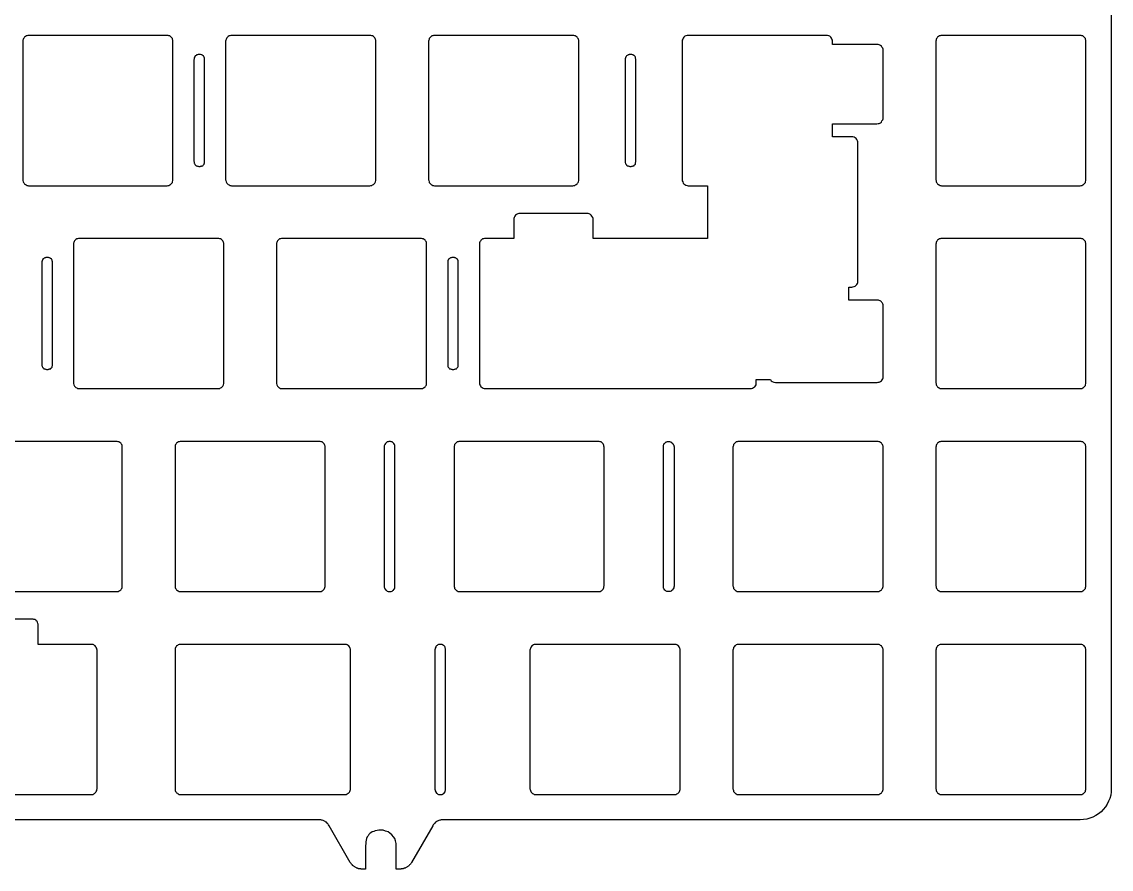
# Model space of a CAD drawing. Extents: x 157 to 462, y -59 to 69.
# Drawn here: x 359.6 to 461.9, y -58.8 to 20.7 of the extents above; entities that cross this region are included whole.
import ezdxf

# ---------------------------------------------------------------- set-up
doc = ezdxf.new("R2010")
doc.units = 0
doc.header["$MEASUREMENT"] = 0
doc.layers.get('0').update_dxf_attribs({"linetype": 'CONTINUOUS'})

msp = doc.modelspace()

# ---------------------------------------------------------------- linework, layer by layer
for points in [[(461.92514, 61.732773), (461.92514, -51.292175), (461.92514, -51.292175), (461.92514, -51.592224), (461.875336, -51.892212), (461.80014, -52.1922), (461.80014, -52.1922), (461.67514, -52.467224), (461.55014, -52.742188), (461.375336, -52.992188), (461.375336, -52.992188), (461.17514, -53.242188), (460.975189, -53.467224), (460.725189, -53.642212), (460.725189, -53.642212), (460.475189, -53.8172), (460.200287, -53.967224), (459.92514, -54.0672), (459.92514, -54.0672), (459.625336, -54.142212), (459.325287, -54.1922), (459.000336, -54.217224), (399.17514, -54.217224), (399.100189, -54.217224), (399.025238, -54.217224), (398.950287, -54.242188), (398.875336, -54.242188), (398.80014, -54.267212), (398.725189, -54.292175), (398.650238, -54.342224), (398.600189, -54.367188), (398.525238, -54.417175), (398.475189, -54.4422), (398.42514, -54.517212), (398.375336, -54.5672), (398.325287, -54.617188), (398.275238, -54.6922), (398.225189, -54.767212), (396.225189, -58.217224), (396.200287, -58.267212), (396.17514, -58.3172), (396.125336, -58.367188), (396.100189, -58.392212), (396.05014, -58.4422), (396.000336, -58.492188), (395.975189, -58.517212), (395.92514, -58.5672), (395.875336, -58.592224), (395.825287, -58.617188), (395.775238, -58.642212), (395.725189, -58.6922), (395.67514, -58.717224), (395.625336, -58.742188), (395.55014, -58.742188), (395.525238, -58.767212), (395.500336, -58.767212), (395.475189, -58.767212), (395.450287, -58.792175), (395.42514, -58.792175), (395.400238, -58.792175), (395.375336, -58.8172), (395.350189, -58.8172), (395.325287, -58.8172), (395.30014, -58.8172), (395.275238, -58.8172), (395.250336, -58.8172), (395.225189, -58.842224), (395.17514, -58.842224), (395.150238, -58.842224), (394.80014, -58.842224), (394.80014, -56.642212)], [(360.275238, 19.407822), (360.200287, 19.407822), (360.125336, 19.382797), (360.125336, 19.382797), (360.05014, 19.357773), (359.975189, 19.307846), (359.975189, 19.307846), (359.900238, 19.257797), (359.850189, 19.182846), (359.850189, 19.182846), (359.80014, 19.107773), (359.775238, 19.032822), (359.775238, 19.032822), (359.750336, 18.957809), (359.725189, 18.857773), (359.725189, 5.857773), (359.725189, 5.857773), (359.750336, 5.782822), (359.775238, 5.682846), (359.775238, 5.682846), (359.80014, 5.607773), (359.850189, 5.532822), (359.850189, 5.532822), (359.900238, 5.482773), (359.975189, 5.407822), (359.975189, 5.407822), (360.05014, 5.382797), (360.125336, 5.332809), (360.125336, 5.332809), (360.200287, 5.332809), (360.275238, 5.307846), (373.275238, 5.307846), (373.275238, 5.307846), (373.375336, 5.332809), (373.450287, 5.332809), (373.450287, 5.332809), (373.525238, 5.382797), (373.600189, 5.407822), (373.600189, 5.407822), (373.67514, 5.482773), (373.725189, 5.532822), (373.725189, 5.532822), (373.775238, 5.607773), (373.80014, 5.682846), (373.80014, 5.682846), (373.825287, 5.782822), (373.825287, 5.857773), (373.825287, 18.857773), (373.825287, 18.857773), (373.825287, 18.957809), (373.80014, 19.032822), (373.80014, 19.032822), (373.775238, 19.107773), (373.725189, 19.182846), (373.725189, 19.182846), (373.67514, 19.257797), (373.600189, 19.307846), (373.600189, 19.307846), (373.525238, 19.357773), (373.450287, 19.382797), (373.450287, 19.382797), (373.375336, 19.407822), (373.275238, 19.407822), (360.275238, 19.407822)], [(379.325287, 19.407822), (379.250336, 19.407822), (379.17514, 19.382797), (379.17514, 19.382797), (379.100189, 19.357773), (379.025238, 19.307846), (379.025238, 19.307846), (378.950287, 19.257797), (378.900238, 19.182846), (378.900238, 19.182846), (378.850189, 19.107773), (378.825287, 19.032822), (378.825287, 19.032822), (378.80014, 18.957809), (378.775238, 18.857773), (378.775238, 5.857773), (378.775238, 5.857773), (378.80014, 5.782822), (378.825287, 5.682846), (378.825287, 5.682846), (378.850189, 5.607773), (378.900238, 5.532822), (378.900238, 5.532822), (378.950287, 5.482773), (379.025238, 5.407822), (379.025238, 5.407822), (379.100189, 5.382797), (379.17514, 5.332809), (379.17514, 5.332809), (379.250336, 5.332809), (379.325287, 5.307846), (392.325287, 5.307846), (392.325287, 5.307846), (392.42514, 5.332809), (392.500336, 5.332809), (392.500336, 5.332809), (392.575287, 5.382797), (392.650238, 5.407822), (392.650238, 5.407822), (392.725189, 5.482773), (392.775238, 5.532822), (392.775238, 5.532822), (392.825287, 5.607773), (392.850189, 5.682846), (392.850189, 5.682846), (392.875336, 5.782822), (392.875336, 5.857773), (392.875336, 18.857773), (392.875336, 18.857773), (392.875336, 18.957809), (392.850189, 19.032822), (392.850189, 19.032822), (392.825287, 19.107773), (392.775238, 19.182846), (392.775238, 19.182846), (392.725189, 19.257797), (392.650238, 19.307846), (392.650238, 19.307846), (392.575287, 19.357773), (392.500336, 19.382797), (392.500336, 19.382797), (392.42514, 19.407822), (392.325287, 19.407822), (379.325287, 19.407822)], [(398.375336, 19.407822), (398.30014, 19.407822), (398.225189, 19.382797), (398.225189, 19.382797), (398.150238, 19.357773), (398.075287, 19.307846), (398.075287, 19.307846), (398.000336, 19.257797), (397.950287, 19.182846), (397.950287, 19.182846), (397.900238, 19.107773), (397.875336, 19.032822), (397.875336, 19.032822), (397.850189, 18.957809), (397.825287, 18.857773), (397.825287, 5.857773), (397.825287, 5.857773), (397.850189, 5.782822), (397.875336, 5.682846), (397.875336, 5.682846), (397.900238, 5.607773), (397.950287, 5.532822), (397.950287, 5.532822), (398.000336, 5.482773), (398.075287, 5.407822), (398.075287, 5.407822), (398.150238, 5.382797), (398.225189, 5.332809), (398.225189, 5.332809), (398.30014, 5.332809), (398.375336, 5.307846), (411.375336, 5.307846), (411.375336, 5.307846), (411.475189, 5.332809), (411.55014, 5.332809), (411.55014, 5.332809), (411.625336, 5.382797), (411.700287, 5.407822), (411.700287, 5.407822), (411.775238, 5.482773), (411.825287, 5.532822), (411.825287, 5.532822), (411.875336, 5.607773), (411.900238, 5.682846), (411.900238, 5.682846), (411.92514, 5.782822), (411.92514, 5.857773), (411.92514, 18.857773), (411.92514, 18.857773), (411.92514, 18.957809), (411.900238, 19.032822), (411.900238, 19.032822), (411.875336, 19.107773), (411.825287, 19.182846), (411.825287, 19.182846), (411.775238, 19.257797), (411.700287, 19.307846), (411.700287, 19.307846), (411.625336, 19.357773), (411.55014, 19.382797), (411.55014, 19.382797), (411.475189, 19.407822), (411.375336, 19.407822), (398.375336, 19.407822)], [(440.500336, -5.942184), (440.500336, -5.867203), (440.475189, -5.792191), (440.475189, -5.792191), (440.450287, -5.717209), (440.400238, -5.642197), (440.400238, -5.642197), (440.350189, -5.592209), (440.30014, -5.542191), (440.30014, -5.542191), (440.225189, -5.492203), (440.150238, -5.467209), (440.150238, -5.467209), (440.075287, -5.442184), (440.000336, -5.442184), (437.275238, -5.442184), (437.275238, -4.217209), (437.575287, -4.217209), (437.575287, -4.217209), (437.67514, -4.192184), (437.775238, -4.167191), (437.775238, -4.167191), (437.875336, -4.117203), (437.975189, -4.042191), (437.975189, -4.042191), (438.05014, -3.967209), (438.100189, -3.867203), (438.100189, -3.867203), (438.125336, -3.767197), (438.125336, -3.667191), (438.125336, 9.332809), (438.125336, 9.332809), (438.125336, 9.432846), (438.100189, 9.532822), (438.100189, 9.532822), (438.05014, 9.632797), (437.975189, 9.732773), (437.975189, 9.732773), (437.875336, 9.807846), (437.775238, 9.857773), (437.775238, 9.857773), (437.67514, 9.882797), (437.575287, 9.882797), (435.750336, 9.882797), (435.750336, 11.107773), (439.92514, 11.107773), (439.92514, 11.107773), (440.05014, 11.132797), (440.150238, 11.157822), (440.150238, 11.157822), (440.250336, 11.207809), (440.350189, 11.282822), (440.350189, 11.282822), (440.400238, 11.382797), (440.475189, 11.482773), (440.475189, 11.482773), (440.500336, 11.582809), (440.500336, 11.682846), (440.500336, 17.982773), (440.500336, 17.982773), (440.500336, 18.107773), (440.475189, 18.207809), (440.475189, 18.207809), (440.400238, 18.307846), (440.350189, 18.407822), (440.350189, 18.407822), (440.250336, 18.457809), (440.150238, 18.532822), (440.150238, 18.532822), (440.05014, 18.557846), (439.92514, 18.557846), (435.750336, 18.557846), (435.750336, 18.857773), (435.750336, 18.857773), (435.750336, 18.957809), (435.700287, 19.057846), (435.700287, 19.057846), (435.650238, 19.157822), (435.600189, 19.257797), (435.600189, 19.257797), (435.500336, 19.332809), (435.400238, 19.382797), (435.400238, 19.382797), (435.30014, 19.407822), (435.200287, 19.407822), (422.200287, 19.407822), (422.200287, 19.407822), (422.100189, 19.407822), (422.000336, 19.382797), (422.000336, 19.382797), (421.900238, 19.332809), (421.80014, 19.257797), (421.80014, 19.257797), (421.750336, 19.157822), (421.700287, 19.057846), (421.700287, 19.057846), (421.650238, 18.957809), (421.650238, 18.857773), (421.650238, 5.857773), (421.650238, 5.857773), (421.650238, 5.757797), (421.700287, 5.657822), (421.700287, 5.657822), (421.750336, 5.557846), (421.80014, 5.482773), (421.80014, 5.482773), (421.900238, 5.407822), (422.000336, 5.357773), (422.000336, 5.357773), (422.100189, 5.332809), (422.200287, 5.307846), (424.025238, 5.307846), (424.025238, 0.357803), (424.025238, 0.357803), (423.250336, 0.357803), (422.42514, 0.357803), (421.575287, 0.357803), (420.67514, 0.357803), (419.725189, 0.357803), (418.750336, 0.357803), (417.725189, 0.357803), (416.67514, 0.357803), (415.575287, 0.357803), (414.450287, 0.357803), (413.275238, 0.357803), (413.275238, 2.107803), (413.275238, 2.107803), (413.275238, 2.232803), (413.250336, 2.332809), (413.250336, 2.332809), (413.17514, 2.432846), (413.100189, 2.532822), (413.100189, 2.532822), (413.025238, 2.607773), (412.92514, 2.657822), (412.92514, 2.657822), (412.825287, 2.682846), (412.700287, 2.682846), (406.400238, 2.682846), (406.400238, 2.682846), (406.30014, 2.682846), (406.200287, 2.657822), (406.200287, 2.657822), (406.100189, 2.607773), (406.000336, 2.532822), (406.000336, 2.532822), (405.92514, 2.432846), (405.875336, 2.332809), (405.875336, 2.332809), (405.850189, 2.232803), (405.825287, 2.107803), (405.825287, 0.357803), (405.825287, 0.357803), (404.700287, 0.357803), (403.575287, 0.357803), (403.575287, 0.357803), (403.450287, 0.357803), (403.325287, 0.357803), (403.325287, 0.357803), (403.30014, 0.357803), (403.250336, 0.357803), (403.250336, 0.357803), (403.200287, 0.357803), (403.150238, 0.357803), (403.150238, 0.357803), (403.075287, 0.357803), (402.975189, 0.332809), (402.975189, 0.332809), (402.950287, 0.332809), (402.900238, 0.307816), (402.900238, 0.307816), (402.875336, 0.282791), (402.825287, 0.257797), (402.825287, 0.257797), (402.80014, 0.232803), (402.750336, 0.182816), (402.750336, 0.182816), (402.725189, 0.157791), (402.700287, 0.107803), (402.700287, 0.107803), (402.650238, 0.032791), (402.625336, -0.042191), (402.625336, -0.042191), (402.600189, -0.117203), (402.600189, -0.192184), (402.600189, -13.192184), (402.600189, -13.192184), (402.600189, -13.292191), (402.650238, -13.392197), (402.650238, -13.392197), (402.700287, -13.492203), (402.750336, -13.567184), (402.750336, -13.567184), (402.850189, -13.642197), (402.950287, -13.692184), (402.950287, -13.692184), (403.05014, -13.717209), (403.150238, -13.742203), (403.150238, -13.742203), (404.67514, -13.742203), (406.125336, -13.742203), (407.575287, -13.742203), (408.950287, -13.742203), (410.30014, -13.742203), (411.600189, -13.742203), (412.875336, -13.742203), (414.100189, -13.742203), (415.275238, -13.742203), (416.42514, -13.742203), (417.525238, -13.742203), (418.575287, -13.742203), (419.600189, -13.742203), (420.575287, -13.742203), (421.500336, -13.742203), (422.400238, -13.742203), (423.250336, -13.742203), (424.05014, -13.742203), (424.825287, -13.742203), (425.55014, -13.742203), (426.250336, -13.742203), (426.900238, -13.742203), (427.500336, -13.742203), (428.05014, -13.742203), (428.05014, -13.742203), (428.05014, -13.742203), (428.150238, -13.717209), (428.250336, -13.692184), (428.250336, -13.692184), (428.350189, -13.642197), (428.450287, -13.567184), (428.450287, -13.567184), (428.525238, -13.492203), (428.575287, -13.392197), (428.575287, -13.392197), (428.600189, -13.292191), (428.600189, -13.192184), (428.600189, -12.892197), (429.92514, -12.892197), (429.92514, -12.892197), (430.000336, -12.992203), (430.100189, -13.067184), (430.100189, -13.067184), (430.250336, -13.142197), (430.400238, -13.167191), (439.950287, -13.167191), (439.950287, -13.167191), (440.05014, -13.142197), (440.150238, -13.117203), (440.150238, -13.117203), (440.250336, -13.067184), (440.350189, -12.992203), (440.350189, -12.992203), (440.42514, -12.917191), (440.475189, -12.817184), (440.475189, -12.817184), (440.500336, -12.717209), (440.500336, -12.617203), (440.500336, -5.942184)], [(446.000336, 19.407822), (445.92514, 19.407822), (445.850189, 19.382797), (445.850189, 19.382797), (445.775238, 19.357773), (445.700287, 19.307846), (445.700287, 19.307846), (445.625336, 19.257797), (445.575287, 19.182846), (445.575287, 19.182846), (445.525238, 19.107773), (445.500336, 19.032822), (445.500336, 19.032822), (445.475189, 18.957809), (445.450287, 18.857773), (445.450287, 5.857773), (445.450287, 5.857773), (445.475189, 5.782822), (445.500336, 5.682846), (445.500336, 5.682846), (445.525238, 5.607773), (445.575287, 5.532822), (445.575287, 5.532822), (445.625336, 5.482773), (445.700287, 5.407822), (445.700287, 5.407822), (445.775238, 5.382797), (445.850189, 5.332809), (445.850189, 5.332809), (445.92514, 5.332809), (446.000336, 5.307846), (459.000336, 5.307846), (459.000336, 5.307846), (459.100189, 5.332809), (459.17514, 5.332809), (459.17514, 5.332809), (459.250336, 5.382797), (459.325287, 5.407822), (459.325287, 5.407822), (459.400238, 5.482773), (459.450287, 5.532822), (459.450287, 5.532822), (459.500336, 5.607773), (459.525238, 5.682846), (459.525238, 5.682846), (459.55014, 5.782822), (459.55014, 5.857773), (459.55014, 18.857773), (459.55014, 18.857773), (459.55014, 18.957809), (459.525238, 19.032822), (459.525238, 19.032822), (459.500336, 19.107773), (459.450287, 19.182846), (459.450287, 19.182846), (459.400238, 19.257797), (459.325287, 19.307846), (459.325287, 19.307846), (459.250336, 19.357773), (459.17514, 19.382797), (459.17514, 19.382797), (459.100189, 19.407822), (459.000336, 19.407822), (446.000336, 19.407822)], [(376.80014, 17.107773), (376.80014, 17.182846), (376.80014, 17.232773), (376.80014, 17.282822), (376.775238, 17.357773), (376.750336, 17.382797), (376.725189, 17.432846), (376.700287, 17.482773), (376.67514, 17.507797), (376.625336, 17.532822), (376.600189, 17.557846), (376.55014, 17.582809), (376.500336, 17.582809), (376.42514, 17.607773), (376.375336, 17.607773), (376.30014, 17.607773), (376.250336, 17.607773), (376.200287, 17.607773), (376.125336, 17.582809), (376.075287, 17.582809), (376.025238, 17.557846), (376.000336, 17.532822), (375.950287, 17.507797), (375.92514, 17.482773), (375.900238, 17.432846), (375.875336, 17.382797), (375.850189, 17.357773), (375.825287, 17.282822), (375.825287, 17.232773), (375.825287, 17.182846), (375.80014, 17.107773), (375.80014, 16.482773), (375.80014, 15.857773), (375.80014, 15.207809), (375.80014, 14.582809), (375.80014, 13.957809), (375.80014, 13.307846), (375.80014, 12.682846), (375.80014, 12.057846), (375.80014, 11.407822), (375.80014, 10.782822), (375.80014, 10.157822), (375.80014, 9.507797), (375.80014, 8.882797), (375.80014, 8.257797), (375.80014, 7.607773), (375.825287, 7.557846), (375.825287, 7.482773), (375.825287, 7.432846), (375.850189, 7.382797), (375.875336, 7.332809), (375.900238, 7.282822), (375.92514, 7.257797), (375.950287, 7.232773), (376.000336, 7.182846), (376.025238, 7.182846), (376.075287, 7.157822), (376.125336, 7.132797), (376.200287, 7.132797), (376.250336, 7.107773), (376.30014, 7.107773), (376.375336, 7.107773), (376.42514, 7.132797), (376.500336, 7.132797), (376.55014, 7.157822), (376.600189, 7.182846), (376.625336, 7.182846), (376.67514, 7.232773), (376.700287, 7.257797), (376.725189, 7.282822), (376.750336, 7.332809), (376.775238, 7.382797), (376.80014, 7.432846), (376.80014, 7.482773), (376.80014, 7.557846), (376.80014, 7.607773), (376.80014, 8.257797), (376.80014, 8.882797), (376.80014, 9.507797), (376.80014, 10.157822), (376.80014, 10.782822), (376.80014, 11.407822), (376.80014, 12.057846), (376.80014, 12.682846), (376.80014, 13.307846), (376.80014, 13.957809), (376.80014, 14.582809), (376.80014, 15.207809), (376.80014, 15.857773), (376.80014, 16.482773), (376.80014, 17.107773)], [(417.30014, 17.107773), (417.30014, 17.182846), (417.275238, 17.232773), (417.275238, 17.282822), (417.250336, 17.357773), (417.250336, 17.382797), (417.225189, 17.432846), (417.17514, 17.482773), (417.150238, 17.507797), (417.125336, 17.532822), (417.075287, 17.557846), (417.025238, 17.582809), (416.975189, 17.582809), (416.92514, 17.607773), (416.850189, 17.607773), (416.80014, 17.607773), (416.725189, 17.607773), (416.67514, 17.607773), (416.625336, 17.582809), (416.575287, 17.582809), (416.525238, 17.557846), (416.475189, 17.532822), (416.42514, 17.507797), (416.400238, 17.482773), (416.375336, 17.432846), (416.350189, 17.382797), (416.325287, 17.357773), (416.325287, 17.282822), (416.30014, 17.232773), (416.30014, 17.182846), (416.30014, 17.107773), (416.30014, 16.482773), (416.30014, 15.857773), (416.30014, 15.207809), (416.30014, 14.582809), (416.30014, 13.957809), (416.30014, 13.307846), (416.30014, 12.682846), (416.30014, 12.057846), (416.30014, 11.407822), (416.30014, 10.782822), (416.30014, 10.157822), (416.30014, 9.507797), (416.30014, 8.882797), (416.30014, 8.257797), (416.30014, 7.607773), (416.30014, 7.557846), (416.30014, 7.482773), (416.325287, 7.432846), (416.325287, 7.382797), (416.350189, 7.332809), (416.375336, 7.282822), (416.400238, 7.257797), (416.42514, 7.232773), (416.475189, 7.182846), (416.525238, 7.182846), (416.575287, 7.157822), (416.625336, 7.132797), (416.67514, 7.132797), (416.725189, 7.107773), (416.80014, 7.107773), (416.850189, 7.107773), (416.92514, 7.132797), (416.975189, 7.132797), (417.025238, 7.157822), (417.075287, 7.182846), (417.125336, 7.182846), (417.150238, 7.232773), (417.17514, 7.257797), (417.225189, 7.282822), (417.250336, 7.332809), (417.250336, 7.382797), (417.275238, 7.432846), (417.275238, 7.482773), (417.30014, 7.557846), (417.30014, 7.607773), (417.30014, 8.257797), (417.30014, 8.882797), (417.30014, 9.507797), (417.30014, 10.157822), (417.30014, 10.782822), (417.30014, 11.407822), (417.30014, 12.057846), (417.30014, 12.682846), (417.30014, 13.307846), (417.30014, 13.957809), (417.30014, 14.582809), (417.30014, 15.207809), (417.30014, 15.857773), (417.30014, 16.482773), (417.30014, 17.107773)], [(365.05014, 0.357803), (364.975189, 0.357803), (364.875336, 0.332809), (364.875336, 0.332809), (364.80014, 0.307816), (364.725189, 0.257797), (364.725189, 0.257797), (364.650238, 0.207809), (364.600189, 0.132797), (364.600189, 0.132797), (364.55014, 0.057816), (364.525238, -0.017197), (364.525238, -0.017197), (364.500336, -0.092209), (364.500336, -0.192184), (364.500336, -13.192184), (364.500336, -13.192184), (364.500336, -13.267197), (364.525238, -13.367203), (364.525238, -13.367203), (364.55014, -13.442184), (364.600189, -13.517197), (364.600189, -13.517197), (364.650238, -13.567184), (364.725189, -13.642197), (364.725189, -13.642197), (364.80014, -13.667191), (364.875336, -13.717209), (364.875336, -13.717209), (364.975189, -13.717209), (365.05014, -13.742203), (378.05014, -13.742203), (378.05014, -13.742203), (378.125336, -13.717209), (378.225189, -13.717209), (378.225189, -13.717209), (378.30014, -13.667191), (378.375336, -13.642197), (378.375336, -13.642197), (378.450287, -13.567184), (378.500336, -13.517197), (378.500336, -13.517197), (378.55014, -13.442184), (378.575287, -13.367203), (378.575287, -13.367203), (378.600189, -13.267197), (378.600189, -13.192184), (378.600189, -0.192184), (378.600189, -0.192184), (378.600189, -0.092209), (378.575287, -0.017197), (378.575287, -0.017197), (378.55014, 0.057816), (378.500336, 0.132797), (378.500336, 0.132797), (378.450287, 0.207809), (378.375336, 0.257797), (378.375336, 0.257797), (378.30014, 0.307816), (378.225189, 0.332809), (378.225189, 0.332809), (378.125336, 0.357803), (378.05014, 0.357803), (365.05014, 0.357803)], [(384.100189, 0.357803), (384.025238, 0.357803), (383.92514, 0.332809), (383.92514, 0.332809), (383.850189, 0.307816), (383.775238, 0.257797), (383.775238, 0.257797), (383.700287, 0.207809), (383.650238, 0.132797), (383.650238, 0.132797), (383.600189, 0.057816), (383.575287, -0.017197), (383.575287, -0.017197), (383.55014, -0.092209), (383.55014, -0.192184), (383.55014, -13.192184), (383.55014, -13.192184), (383.55014, -13.267197), (383.575287, -13.367203), (383.575287, -13.367203), (383.600189, -13.442184), (383.650238, -13.517197), (383.650238, -13.517197), (383.700287, -13.567184), (383.775238, -13.642197), (383.775238, -13.642197), (383.850189, -13.667191), (383.92514, -13.717209), (383.92514, -13.717209), (384.025238, -13.717209), (384.100189, -13.742203), (397.100189, -13.742203), (397.100189, -13.742203), (397.17514, -13.717209), (397.275238, -13.717209), (397.275238, -13.717209), (397.350189, -13.667191), (397.42514, -13.642197), (397.42514, -13.642197), (397.500336, -13.567184), (397.55014, -13.517197), (397.55014, -13.517197), (397.600189, -13.442184), (397.625336, -13.367203), (397.625336, -13.367203), (397.650238, -13.267197), (397.650238, -13.192184), (397.650238, -0.192184), (397.650238, -0.192184), (397.650238, -0.092209), (397.625336, -0.017197), (397.625336, -0.017197), (397.600189, 0.057816), (397.55014, 0.132797), (397.55014, 0.132797), (397.500336, 0.207809), (397.42514, 0.257797), (397.42514, 0.257797), (397.350189, 0.307816), (397.275238, 0.332809), (397.275238, 0.332809), (397.17514, 0.357803), (397.100189, 0.357803), (384.100189, 0.357803)], [(446.000336, 0.357803), (445.92514, 0.357803), (445.850189, 0.332809), (445.850189, 0.332809), (445.775238, 0.307816), (445.700287, 0.257797), (445.700287, 0.257797), (445.625336, 0.207809), (445.575287, 0.132797), (445.575287, 0.132797), (445.525238, 0.057816), (445.500336, -0.017197), (445.500336, -0.017197), (445.475189, -0.092209), (445.450287, -0.192184), (445.450287, -13.192184), (445.450287, -13.192184), (445.475189, -13.267197), (445.500336, -13.367203), (445.500336, -13.367203), (445.525238, -13.442184), (445.575287, -13.517197), (445.575287, -13.517197), (445.625336, -13.567184), (445.700287, -13.642197), (445.700287, -13.642197), (445.775238, -13.667191), (445.850189, -13.717209), (445.850189, -13.717209), (445.92514, -13.717209), (446.000336, -13.742203), (459.000336, -13.742203), (459.000336, -13.742203), (459.100189, -13.717209), (459.17514, -13.717209), (459.17514, -13.717209), (459.250336, -13.667191), (459.325287, -13.642197), (459.325287, -13.642197), (459.400238, -13.567184), (459.450287, -13.517197), (459.450287, -13.517197), (459.500336, -13.442184), (459.525238, -13.367203), (459.525238, -13.367203), (459.55014, -13.267197), (459.55014, -13.192184), (459.55014, -0.192184), (459.55014, -0.192184), (459.55014, -0.092209), (459.525238, -0.017197), (459.525238, -0.017197), (459.500336, 0.057816), (459.450287, 0.132797), (459.450287, 0.132797), (459.400238, 0.207809), (459.325287, 0.257797), (459.325287, 0.257797), (459.250336, 0.307816), (459.17514, 0.332809), (459.17514, 0.332809), (459.100189, 0.357803), (459.000336, 0.357803), (446.000336, 0.357803)], [(362.525238, -1.942184), (362.525238, -1.867203), (362.525238, -1.817184), (362.500336, -1.767197), (362.500336, -1.692184), (362.475189, -1.667191), (362.450287, -1.617203), (362.42514, -1.567184), (362.375336, -1.542191), (362.350189, -1.517197), (362.30014, -1.492203), (362.250336, -1.467209), (362.200287, -1.467209), (362.150238, -1.442184), (362.100189, -1.442184), (362.025238, -1.442184), (361.950287, -1.442184), (361.900238, -1.442184), (361.850189, -1.467209), (361.80014, -1.467209), (361.750336, -1.492203), (361.700287, -1.517197), (361.67514, -1.542191), (361.625336, -1.567184), (361.600189, -1.617203), (361.575287, -1.667191), (361.55014, -1.692184), (361.55014, -1.767197), (361.525238, -1.817184), (361.525238, -1.867203), (361.525238, -1.942184), (361.525238, -2.567184), (361.525238, -3.192184), (361.525238, -3.842209), (361.525238, -4.467209), (361.525238, -5.092209), (361.525238, -5.742203), (361.525238, -6.367203), (361.525238, -6.992203), (361.525238, -7.642197), (361.525238, -8.267197), (361.525238, -8.892197), (361.525238, -9.542191), (361.525238, -10.167191), (361.525238, -10.792191), (361.525238, -11.442184), (361.525238, -11.492203), (361.525238, -11.567184), (361.55014, -11.617203), (361.55014, -11.667191), (361.575287, -11.717209), (361.600189, -11.767197), (361.625336, -11.792191), (361.67514, -11.817184), (361.700287, -11.867203), (361.750336, -11.867203), (361.80014, -11.892197), (361.850189, -11.917191), (361.900238, -11.917191), (361.950287, -11.942184), (362.025238, -11.942184), (362.100189, -11.942184), (362.150238, -11.917191), (362.200287, -11.917191), (362.250336, -11.892197), (362.30014, -11.867203), (362.350189, -11.867203), (362.375336, -11.817184), (362.42514, -11.792191), (362.450287, -11.767197), (362.475189, -11.717209), (362.500336, -11.667191), (362.500336, -11.617203), (362.525238, -11.567184), (362.525238, -11.492203), (362.525238, -11.442184), (362.525238, -10.792191), (362.525238, -10.167191), (362.525238, -9.542191), (362.525238, -8.892197), (362.525238, -8.267197), (362.525238, -7.642197), (362.525238, -6.992203), (362.525238, -6.367203), (362.525238, -5.742203), (362.525238, -5.092209), (362.525238, -4.467209), (362.525238, -3.842209), (362.525238, -3.192184), (362.525238, -2.567184), (362.525238, -1.942184)], [(400.625336, -1.942184), (400.625336, -1.867203), (400.625336, -1.817184), (400.600189, -1.767197), (400.600189, -1.692184), (400.575287, -1.667191), (400.55014, -1.617203), (400.525238, -1.567184), (400.475189, -1.542191), (400.450287, -1.517197), (400.400238, -1.492203), (400.350189, -1.467209), (400.30014, -1.467209), (400.250336, -1.442184), (400.200287, -1.442184), (400.125336, -1.442184), (400.05014, -1.442184), (400.000336, -1.442184), (399.950287, -1.467209), (399.900238, -1.467209), (399.850189, -1.492203), (399.80014, -1.517197), (399.775238, -1.542191), (399.725189, -1.567184), (399.700287, -1.617203), (399.67514, -1.667191), (399.650238, -1.692184), (399.650238, -1.767197), (399.625336, -1.817184), (399.625336, -1.867203), (399.625336, -1.942184), (399.625336, -2.567184), (399.625336, -3.192184), (399.625336, -3.842209), (399.625336, -4.467209), (399.625336, -5.092209), (399.625336, -5.742203), (399.625336, -6.367203), (399.625336, -6.992203), (399.625336, -7.642197), (399.625336, -8.267197), (399.625336, -8.892197), (399.625336, -9.542191), (399.625336, -10.167191), (399.625336, -10.792191), (399.625336, -11.442184), (399.625336, -11.492203), (399.625336, -11.567184), (399.650238, -11.617203), (399.650238, -11.667191), (399.67514, -11.717209), (399.700287, -11.767197), (399.725189, -11.792191), (399.775238, -11.817184), (399.80014, -11.867203), (399.850189, -11.867203), (399.900238, -11.892197), (399.950287, -11.917191), (400.000336, -11.917191), (400.05014, -11.942184), (400.125336, -11.942184), (400.200287, -11.942184), (400.250336, -11.917191), (400.30014, -11.917191), (400.350189, -11.892197), (400.400238, -11.867203), (400.450287, -11.867203), (400.475189, -11.817184), (400.525238, -11.792191), (400.55014, -11.767197), (400.575287, -11.717209), (400.600189, -11.667191), (400.600189, -11.617203), (400.625336, -11.567184), (400.625336, -11.492203), (400.625336, -11.442184), (400.625336, -10.792191), (400.625336, -10.167191), (400.625336, -9.542191), (400.625336, -8.892197), (400.625336, -8.267197), (400.625336, -7.642197), (400.625336, -6.992203), (400.625336, -6.367203), (400.625336, -5.742203), (400.625336, -5.092209), (400.625336, -4.467209), (400.625336, -3.842209), (400.625336, -3.192184), (400.625336, -2.567184), (400.625336, -1.942184)], [(355.525238, -32.792191), (368.525238, -32.792191), (368.525238, -32.792191), (368.600189, -32.767197), (368.700287, -32.767197), (368.700287, -32.767197), (368.775238, -32.717209), (368.850189, -32.692184), (368.850189, -32.692184), (368.92514, -32.617203), (368.975189, -32.567184), (368.975189, -32.567184), (369.025238, -32.492203), (369.05014, -32.417191), (369.05014, -32.417191), (369.075287, -32.317184), (369.075287, -32.242203), (369.075287, -19.242203), (369.075287, -19.242203), (369.075287, -19.142197), (369.05014, -19.067184), (369.05014, -19.067184), (369.025238, -18.992203), (368.975189, -18.917191), (368.975189, -18.917191), (368.92514, -18.842209), (368.850189, -18.792191), (368.850189, -18.792191), (368.775238, -18.742203), (368.700287, -18.717209), (368.700287, -18.717209), (368.600189, -18.692184), (368.525238, -18.692184), (355.525238, -18.692184)], [(374.575287, -18.692184), (374.500336, -18.692184), (374.400238, -18.717209), (374.400238, -18.717209), (374.325287, -18.742203), (374.250336, -18.792191), (374.250336, -18.792191), (374.17514, -18.842209), (374.125336, -18.917191), (374.125336, -18.917191), (374.075287, -18.992203), (374.05014, -19.067184), (374.05014, -19.067184), (374.025238, -19.142197), (374.025238, -19.242203), (374.025238, -32.242203), (374.025238, -32.242203), (374.025238, -32.317184), (374.05014, -32.417191), (374.05014, -32.417191), (374.075287, -32.492203), (374.125336, -32.567184), (374.125336, -32.567184), (374.17514, -32.617203), (374.250336, -32.692184), (374.250336, -32.692184), (374.325287, -32.717209), (374.400238, -32.767197), (374.400238, -32.767197), (374.500336, -32.767197), (374.575287, -32.792191), (387.575287, -32.792191), (387.575287, -32.792191), (387.650238, -32.767197), (387.750336, -32.767197), (387.750336, -32.767197), (387.825287, -32.717209), (387.900238, -32.692184), (387.900238, -32.692184), (387.975189, -32.617203), (388.025238, -32.567184), (388.025238, -32.567184), (388.075287, -32.492203), (388.100189, -32.417191), (388.100189, -32.417191), (388.125336, -32.317184), (388.125336, -32.242203), (388.125336, -19.242203), (388.125336, -19.242203), (388.125336, -19.142197), (388.100189, -19.067184), (388.100189, -19.067184), (388.075287, -18.992203), (388.025238, -18.917191), (388.025238, -18.917191), (387.975189, -18.842209), (387.900238, -18.792191), (387.900238, -18.792191), (387.825287, -18.742203), (387.750336, -18.717209), (387.750336, -18.717209), (387.650238, -18.692184), (387.575287, -18.692184), (374.575287, -18.692184)], [(393.67514, -32.292191), (393.67514, -32.367203), (393.700287, -32.442184), (393.700287, -32.442184), (393.725189, -32.517197), (393.775238, -32.567184), (393.775238, -32.567184), (393.825287, -32.642197), (393.875336, -32.692184), (393.875336, -32.692184), (393.950287, -32.742203), (394.025238, -32.767197), (394.025238, -32.767197), (394.100189, -32.767197), (394.17514, -32.792191), (394.17514, -32.792191), (394.250336, -32.767197), (394.325287, -32.767197), (394.325287, -32.767197), (394.400238, -32.742203), (394.475189, -32.692184), (394.475189, -32.692184), (394.525238, -32.642197), (394.575287, -32.567184), (394.575287, -32.567184), (394.625336, -32.517197), (394.650238, -32.442184), (394.650238, -32.442184), (394.67514, -32.367203), (394.67514, -32.292191), (394.67514, -19.192184), (394.67514, -19.192184), (394.67514, -19.117203), (394.650238, -19.042191), (394.650238, -19.042191), (394.625336, -18.967209), (394.575287, -18.892197), (394.575287, -18.892197), (394.525238, -18.842209), (394.475189, -18.792191), (394.475189, -18.792191), (394.400238, -18.742203), (394.325287, -18.717209), (394.325287, -18.717209), (394.250336, -18.692184), (394.17514, -18.692184), (394.17514, -18.692184), (394.100189, -18.692184), (394.025238, -18.717209), (394.025238, -18.717209), (393.950287, -18.742203), (393.875336, -18.792191), (393.875336, -18.792191), (393.825287, -18.842209), (393.775238, -18.892197), (393.775238, -18.892197), (393.725189, -18.967209), (393.700287, -19.042191), (393.700287, -19.042191), (393.67514, -19.117203), (393.67514, -19.192184), (393.67514, -32.292191)], [(400.775238, -18.692184), (400.67514, -18.692184), (400.600189, -18.717209), (400.600189, -18.717209), (400.525238, -18.742203), (400.450287, -18.792191), (400.450287, -18.792191), (400.375336, -18.842209), (400.325287, -18.917191), (400.325287, -18.917191), (400.275238, -18.992203), (400.250336, -19.067184), (400.250336, -19.067184), (400.225189, -19.142197), (400.225189, -19.242203), (400.225189, -32.242203), (400.225189, -32.242203), (400.225189, -32.317184), (400.250336, -32.417191), (400.250336, -32.417191), (400.275238, -32.492203), (400.325287, -32.567184), (400.325287, -32.567184), (400.375336, -32.617203), (400.450287, -32.692184), (400.450287, -32.692184), (400.525238, -32.717209), (400.600189, -32.767197), (400.600189, -32.767197), (400.67514, -32.767197), (400.775238, -32.792191), (413.775238, -32.792191), (413.775238, -32.792191), (413.850189, -32.767197), (413.950287, -32.767197), (413.950287, -32.767197), (414.025238, -32.717209), (414.100189, -32.692184), (414.100189, -32.692184), (414.150238, -32.617203), (414.225189, -32.567184), (414.225189, -32.567184), (414.250336, -32.492203), (414.30014, -32.417191), (414.30014, -32.417191), (414.30014, -32.317184), (414.325287, -32.242203), (414.325287, -19.242203), (414.325287, -19.242203), (414.30014, -19.142197), (414.30014, -19.067184), (414.30014, -19.067184), (414.250336, -18.992203), (414.225189, -18.917191), (414.225189, -18.917191), (414.150238, -18.842209), (414.100189, -18.792191), (414.100189, -18.792191), (414.025238, -18.742203), (413.950287, -18.717209), (413.950287, -18.717209), (413.850189, -18.692184), (413.775238, -18.692184), (400.775238, -18.692184)], [(420.875336, -32.292191), (420.850189, -32.367203), (420.850189, -32.442184), (420.850189, -32.442184), (420.80014, -32.517197), (420.775238, -32.567184), (420.775238, -32.567184), (420.725189, -32.642197), (420.650238, -32.692184), (420.650238, -32.692184), (420.600189, -32.742203), (420.525238, -32.767197), (420.525238, -32.767197), (420.450287, -32.767197), (420.375336, -32.792191), (420.375336, -32.792191), (420.275238, -32.767197), (420.200287, -32.767197), (420.200287, -32.767197), (420.150238, -32.742203), (420.075287, -32.692184), (420.075287, -32.692184), (420.000336, -32.642197), (419.950287, -32.567184), (419.950287, -32.567184), (419.92514, -32.517197), (419.900238, -32.442184), (419.900238, -32.442184), (419.875336, -32.367203), (419.875336, -32.292191), (419.875336, -19.192184), (419.875336, -19.192184), (419.875336, -19.117203), (419.900238, -19.042191), (419.900238, -19.042191), (419.92514, -18.967209), (419.950287, -18.892197), (419.950287, -18.892197), (420.000336, -18.842209), (420.075287, -18.792191), (420.075287, -18.792191), (420.150238, -18.742203), (420.200287, -18.717209), (420.200287, -18.717209), (420.275238, -18.692184), (420.375336, -18.692184), (420.375336, -18.692184), (420.450287, -18.692184), (420.525238, -18.717209), (420.525238, -18.717209), (420.600189, -18.742203), (420.650238, -18.792191), (420.650238, -18.792191), (420.725189, -18.842209), (420.775238, -18.892197), (420.775238, -18.892197), (420.80014, -18.967209), (420.850189, -19.042191), (420.850189, -19.042191), (420.850189, -19.117203), (420.875336, -19.192184), (420.875336, -32.292191)], [(426.950287, -18.692184), (426.875336, -18.692184), (426.80014, -18.717209), (426.80014, -18.717209), (426.725189, -18.742203), (426.650238, -18.792191), (426.650238, -18.792191), (426.575287, -18.842209), (426.525238, -18.917191), (426.525238, -18.917191), (426.475189, -18.992203), (426.450287, -19.067184), (426.450287, -19.067184), (426.42514, -19.142197), (426.400238, -19.242203), (426.400238, -32.242203), (426.400238, -32.242203), (426.42514, -32.317184), (426.450287, -32.417191), (426.450287, -32.417191), (426.475189, -32.492203), (426.525238, -32.567184), (426.525238, -32.567184), (426.575287, -32.617203), (426.650238, -32.692184), (426.650238, -32.692184), (426.725189, -32.717209), (426.80014, -32.767197), (426.80014, -32.767197), (426.875336, -32.767197), (426.950287, -32.792191), (439.950287, -32.792191), (439.950287, -32.792191), (440.05014, -32.767197), (440.125336, -32.767197), (440.125336, -32.767197), (440.200287, -32.717209), (440.275238, -32.692184), (440.275238, -32.692184), (440.350189, -32.617203), (440.400238, -32.567184), (440.400238, -32.567184), (440.450287, -32.492203), (440.475189, -32.417191), (440.475189, -32.417191), (440.500336, -32.317184), (440.500336, -32.242203), (440.500336, -19.242203), (440.500336, -19.242203), (440.500336, -19.142197), (440.475189, -19.067184), (440.475189, -19.067184), (440.450287, -18.992203), (440.400238, -18.917191), (440.400238, -18.917191), (440.350189, -18.842209), (440.275238, -18.792191), (440.275238, -18.792191), (440.200287, -18.742203), (440.125336, -18.717209), (440.125336, -18.717209), (440.05014, -18.692184), (439.950287, -18.692184), (426.950287, -18.692184)], [(446.000336, -18.692184), (445.92514, -18.692184), (445.850189, -18.717209), (445.850189, -18.717209), (445.775238, -18.742203), (445.700287, -18.792191), (445.700287, -18.792191), (445.625336, -18.842209), (445.575287, -18.917191), (445.575287, -18.917191), (445.525238, -18.992203), (445.500336, -19.067184), (445.500336, -19.067184), (445.475189, -19.142197), (445.450287, -19.242203), (445.450287, -32.242203), (445.450287, -32.242203), (445.475189, -32.317184), (445.500336, -32.417191), (445.500336, -32.417191), (445.525238, -32.492203), (445.575287, -32.567184), (445.575287, -32.567184), (445.625336, -32.617203), (445.700287, -32.692184), (445.700287, -32.692184), (445.775238, -32.717209), (445.850189, -32.767197), (445.850189, -32.767197), (445.92514, -32.767197), (446.000336, -32.792191), (459.000336, -32.792191), (459.000336, -32.792191), (459.100189, -32.767197), (459.17514, -32.767197), (459.17514, -32.767197), (459.250336, -32.717209), (459.325287, -32.692184), (459.325287, -32.692184), (459.400238, -32.617203), (459.450287, -32.567184), (459.450287, -32.567184), (459.500336, -32.492203), (459.525238, -32.417191), (459.525238, -32.417191), (459.55014, -32.317184), (459.55014, -32.242203), (459.55014, -19.242203), (459.55014, -19.242203), (459.55014, -19.142197), (459.525238, -19.067184), (459.525238, -19.067184), (459.500336, -18.992203), (459.450287, -18.917191), (459.450287, -18.917191), (459.400238, -18.842209), (459.325287, -18.792191), (459.325287, -18.792191), (459.250336, -18.742203), (459.17514, -18.717209), (459.17514, -18.717209), (459.100189, -18.692184), (459.000336, -18.692184), (446.000336, -18.692184)], [(353.150238, -51.842224), (366.150238, -51.842224), (366.150238, -51.842224), (366.225189, -51.8172), (366.325287, -51.8172), (366.325287, -51.8172), (366.400238, -51.767212), (366.475189, -51.742188), (366.475189, -51.742188), (366.525238, -51.667175), (366.600189, -51.617188), (366.600189, -51.617188), (366.625336, -51.542175), (366.67514, -51.467224), (366.67514, -51.467224), (366.67514, -51.367188), (366.700287, -51.292175), (366.700287, -38.292191), (366.700287, -38.292191), (366.67514, -38.192184), (366.67514, -38.117203), (366.67514, -38.117203), (366.625336, -38.042191), (366.600189, -37.967209), (366.600189, -37.967209), (366.525238, -37.892197), (366.475189, -37.842209), (366.475189, -37.842209), (366.400238, -37.792191), (366.325287, -37.767197), (366.325287, -37.767197), (366.225189, -37.742203), (366.150238, -37.742203), (361.17514, -37.742203), (361.17514, -35.942184), (361.17514, -35.942184), (361.17514, -35.842209), (361.150238, -35.767197), (361.150238, -35.767197), (361.125336, -35.667191), (361.075287, -35.592209), (361.075287, -35.592209), (361.000336, -35.517197), (360.950287, -35.467209), (360.950287, -35.467209), (360.875336, -35.417191), (360.775238, -35.392197), (360.775238, -35.392197), (360.700287, -35.367203), (360.600189, -35.367203), (354.30014, -35.367203)], [(374.575287, -37.742203), (374.500336, -37.742203), (374.400238, -37.767197), (374.400238, -37.767197), (374.325287, -37.792191), (374.250336, -37.842209), (374.250336, -37.842209), (374.17514, -37.892197), (374.125336, -37.967209), (374.125336, -37.967209), (374.075287, -38.042191), (374.05014, -38.117203), (374.05014, -38.117203), (374.025238, -38.192184), (374.025238, -38.292191), (374.025238, -51.292175), (374.025238, -51.292175), (374.025238, -51.367188), (374.05014, -51.4422), (374.05014, -51.4422), (374.075287, -51.542175), (374.125336, -51.617188), (374.125336, -51.617188), (374.17514, -51.667175), (374.250336, -51.717224), (374.250336, -51.717224), (374.325287, -51.767212), (374.400238, -51.8172), (374.400238, -51.8172), (374.500336, -51.8172), (374.575287, -51.842224), (389.950287, -51.842224), (389.950287, -51.842224), (390.05014, -51.8172), (390.125336, -51.8172), (390.125336, -51.8172), (390.200287, -51.767212), (390.275238, -51.717224), (390.275238, -51.717224), (390.350189, -51.667175), (390.400238, -51.617188), (390.400238, -51.617188), (390.450287, -51.542175), (390.475189, -51.4422), (390.475189, -51.4422), (390.500336, -51.367188), (390.500336, -51.292175), (390.500336, -38.292191), (390.500336, -38.292191), (390.500336, -38.192184), (390.475189, -38.117203), (390.475189, -38.117203), (390.450287, -38.042191), (390.400238, -37.967209), (390.400238, -37.967209), (390.350189, -37.892197), (390.275238, -37.842209), (390.275238, -37.842209), (390.200287, -37.792191), (390.125336, -37.767197), (390.125336, -37.767197), (390.05014, -37.742203), (389.950287, -37.742203), (374.575287, -37.742203)], [(398.42514, -51.342224), (398.450287, -51.417175), (398.450287, -51.492188), (398.450287, -51.492188), (398.500336, -51.5672), (398.525238, -51.617188), (398.525238, -51.617188), (398.575287, -51.6922), (398.650238, -51.742188), (398.650238, -51.742188), (398.700287, -51.792175), (398.775238, -51.8172), (398.775238, -51.8172), (398.850189, -51.8172), (398.92514, -51.842224), (398.92514, -51.842224), (399.000336, -51.8172), (399.100189, -51.8172), (399.100189, -51.8172), (399.150238, -51.792175), (399.225189, -51.742188), (399.225189, -51.742188), (399.30014, -51.6922), (399.350189, -51.617188), (399.350189, -51.617188), (399.375336, -51.5672), (399.400238, -51.492188), (399.400238, -51.492188), (399.42514, -51.417175), (399.42514, -51.342224), (399.42514, -38.242203), (399.42514, -38.242203), (399.42514, -38.167191), (399.400238, -38.092209), (399.400238, -38.092209), (399.375336, -38.017197), (399.350189, -37.942184), (399.350189, -37.942184), (399.30014, -37.892197), (399.225189, -37.842209), (399.225189, -37.842209), (399.150238, -37.792191), (399.100189, -37.767197), (399.100189, -37.767197), (399.000336, -37.742203), (398.92514, -37.742203), (398.92514, -37.742203), (398.850189, -37.742203), (398.775238, -37.767197), (398.775238, -37.767197), (398.700287, -37.792191), (398.650238, -37.842209), (398.650238, -37.842209), (398.575287, -37.892197), (398.525238, -37.942184), (398.525238, -37.942184), (398.500336, -38.017197), (398.450287, -38.092209), (398.450287, -38.092209), (398.450287, -38.167191), (398.42514, -38.242203), (398.42514, -51.342224)], [(407.900238, -37.742203), (407.825287, -37.742203), (407.750336, -37.767197), (407.750336, -37.767197), (407.67514, -37.792191), (407.600189, -37.842209), (407.600189, -37.842209), (407.525238, -37.892197), (407.475189, -37.967209), (407.475189, -37.967209), (407.42514, -38.042191), (407.400238, -38.117203), (407.400238, -38.117203), (407.375336, -38.192184), (407.350189, -38.292191), (407.350189, -51.292175), (407.350189, -51.292175), (407.375336, -51.367188), (407.400238, -51.467224), (407.400238, -51.467224), (407.42514, -51.542175), (407.475189, -51.617188), (407.475189, -51.617188), (407.525238, -51.667175), (407.600189, -51.742188), (407.600189, -51.742188), (407.67514, -51.767212), (407.750336, -51.8172), (407.750336, -51.8172), (407.825287, -51.8172), (407.900238, -51.842224), (420.900238, -51.842224), (420.900238, -51.842224), (421.000336, -51.8172), (421.075287, -51.8172), (421.075287, -51.8172), (421.150238, -51.767212), (421.225189, -51.742188), (421.225189, -51.742188), (421.30014, -51.667175), (421.350189, -51.617188), (421.350189, -51.617188), (421.400238, -51.542175), (421.42514, -51.467224), (421.42514, -51.467224), (421.450287, -51.367188), (421.450287, -51.292175), (421.450287, -38.292191), (421.450287, -38.292191), (421.450287, -38.192184), (421.42514, -38.117203), (421.42514, -38.117203), (421.400238, -38.042191), (421.350189, -37.967209), (421.350189, -37.967209), (421.30014, -37.892197), (421.225189, -37.842209), (421.225189, -37.842209), (421.150238, -37.792191), (421.075287, -37.767197), (421.075287, -37.767197), (421.000336, -37.742203), (420.900238, -37.742203), (407.900238, -37.742203)], [(426.950287, -37.742203), (426.875336, -37.742203), (426.80014, -37.767197), (426.80014, -37.767197), (426.725189, -37.792191), (426.650238, -37.842209), (426.650238, -37.842209), (426.575287, -37.892197), (426.525238, -37.967209), (426.525238, -37.967209), (426.475189, -38.042191), (426.450287, -38.117203), (426.450287, -38.117203), (426.42514, -38.192184), (426.400238, -38.292191), (426.400238, -51.292175), (426.400238, -51.292175), (426.42514, -51.367188), (426.450287, -51.467224), (426.450287, -51.467224), (426.475189, -51.542175), (426.525238, -51.617188), (426.525238, -51.617188), (426.575287, -51.667175), (426.650238, -51.742188), (426.650238, -51.742188), (426.725189, -51.767212), (426.80014, -51.8172), (426.80014, -51.8172), (426.875336, -51.8172), (426.950287, -51.842224), (439.950287, -51.842224), (439.950287, -51.842224), (440.05014, -51.8172), (440.125336, -51.8172), (440.125336, -51.8172), (440.200287, -51.767212), (440.275238, -51.742188), (440.275238, -51.742188), (440.350189, -51.667175), (440.400238, -51.617188), (440.400238, -51.617188), (440.450287, -51.542175), (440.475189, -51.467224), (440.475189, -51.467224), (440.500336, -51.367188), (440.500336, -51.292175), (440.500336, -38.292191), (440.500336, -38.292191), (440.500336, -38.192184), (440.475189, -38.117203), (440.475189, -38.117203), (440.450287, -38.042191), (440.400238, -37.967209), (440.400238, -37.967209), (440.350189, -37.892197), (440.275238, -37.842209), (440.275238, -37.842209), (440.200287, -37.792191), (440.125336, -37.767197), (440.125336, -37.767197), (440.05014, -37.742203), (439.950287, -37.742203), (426.950287, -37.742203)], [(446.000336, -37.742203), (445.92514, -37.742203), (445.850189, -37.767197), (445.850189, -37.767197), (445.775238, -37.792191), (445.700287, -37.842209), (445.700287, -37.842209), (445.625336, -37.892197), (445.575287, -37.967209), (445.575287, -37.967209), (445.525238, -38.042191), (445.500336, -38.117203), (445.500336, -38.117203), (445.475189, -38.192184), (445.450287, -38.292191), (445.450287, -51.292175), (445.450287, -51.292175), (445.475189, -51.367188), (445.500336, -51.467224), (445.500336, -51.467224), (445.525238, -51.542175), (445.575287, -51.617188), (445.575287, -51.617188), (445.625336, -51.667175), (445.700287, -51.742188), (445.700287, -51.742188), (445.775238, -51.767212), (445.850189, -51.8172), (445.850189, -51.8172), (445.92514, -51.8172), (446.000336, -51.842224), (459.000336, -51.842224), (459.000336, -51.842224), (459.100189, -51.8172), (459.17514, -51.8172), (459.17514, -51.8172), (459.250336, -51.767212), (459.325287, -51.742188), (459.325287, -51.742188), (459.400238, -51.667175), (459.450287, -51.617188), (459.450287, -51.617188), (459.500336, -51.542175), (459.525238, -51.467224), (459.525238, -51.467224), (459.55014, -51.367188), (459.55014, -51.292175), (459.55014, -38.292191), (459.55014, -38.292191), (459.55014, -38.192184), (459.525238, -38.117203), (459.525238, -38.117203), (459.500336, -38.042191), (459.450287, -37.967209), (459.450287, -37.967209), (459.400238, -37.892197), (459.325287, -37.842209), (459.325287, -37.842209), (459.250336, -37.792191), (459.17514, -37.767197), (459.17514, -37.767197), (459.100189, -37.742203), (459.000336, -37.742203), (446.000336, -37.742203)], [(394.80014, -56.642212), (394.80014, -56.417175), (394.725189, -56.1922), (394.725189, -56.1922), (394.650238, -55.967224), (394.525238, -55.792175), (394.525238, -55.792175), (394.375336, -55.617188), (394.200287, -55.467224), (394.200287, -55.467224), (394.025238, -55.342224), (393.80014, -55.267212), (393.80014, -55.267212), (393.575287, -55.1922), (393.350189, -55.1922), (393.17514, -55.1922), (393.000336, -55.217224), (392.825287, -55.242188), (392.700287, -55.292175), (392.55014, -55.342224), (392.42514, -55.417175), (392.325287, -55.492188), (392.225189, -55.592224), (392.150238, -55.717224), (392.075287, -55.8172), (392.000336, -55.967224), (391.975189, -56.117188), (391.92514, -56.267212), (391.92514, -56.4422), (391.900238, -56.642212), (391.900238, -58.842224), (391.55014, -58.842224), (391.525238, -58.842224), (391.500336, -58.842224), (391.475189, -58.8172), (391.450287, -58.8172), (391.42514, -58.8172), (391.400238, -58.8172), (391.375336, -58.8172), (391.350189, -58.8172), (391.325287, -58.792175), (391.30014, -58.792175), (391.250336, -58.792175), (391.225189, -58.767212), (391.200287, -58.767212), (391.17514, -58.767212), (391.150238, -58.742188), (391.100189, -58.742188), (391.05014, -58.717224), (391.000336, -58.6922), (390.950287, -58.642212), (390.900238, -58.617188), (390.850189, -58.592224), (390.80014, -58.5672), (390.750336, -58.517212), (390.700287, -58.492188), (390.67514, -58.4422), (390.625336, -58.392212), (390.600189, -58.367188), (390.55014, -58.3172), (390.525238, -58.267212), (390.475189, -58.217224), (388.500336, -54.767212), (388.450287, -54.6922), (388.400238, -54.617188), (388.350189, -54.5672), (388.30014, -54.517212), (388.250336, -54.4422), (388.17514, -54.417175), (388.125336, -54.367188), (388.05014, -54.342224), (388.000336, -54.292175), (387.92514, -54.267212), (387.850189, -54.242188), (387.775238, -54.242188), (387.700287, -54.217224), (387.625336, -54.217224), (387.525238, -54.217224), (213.100189, -54.217224)]]:
    msp.add_lwpolyline(points)

doc.saveas('drawing.dxf')
